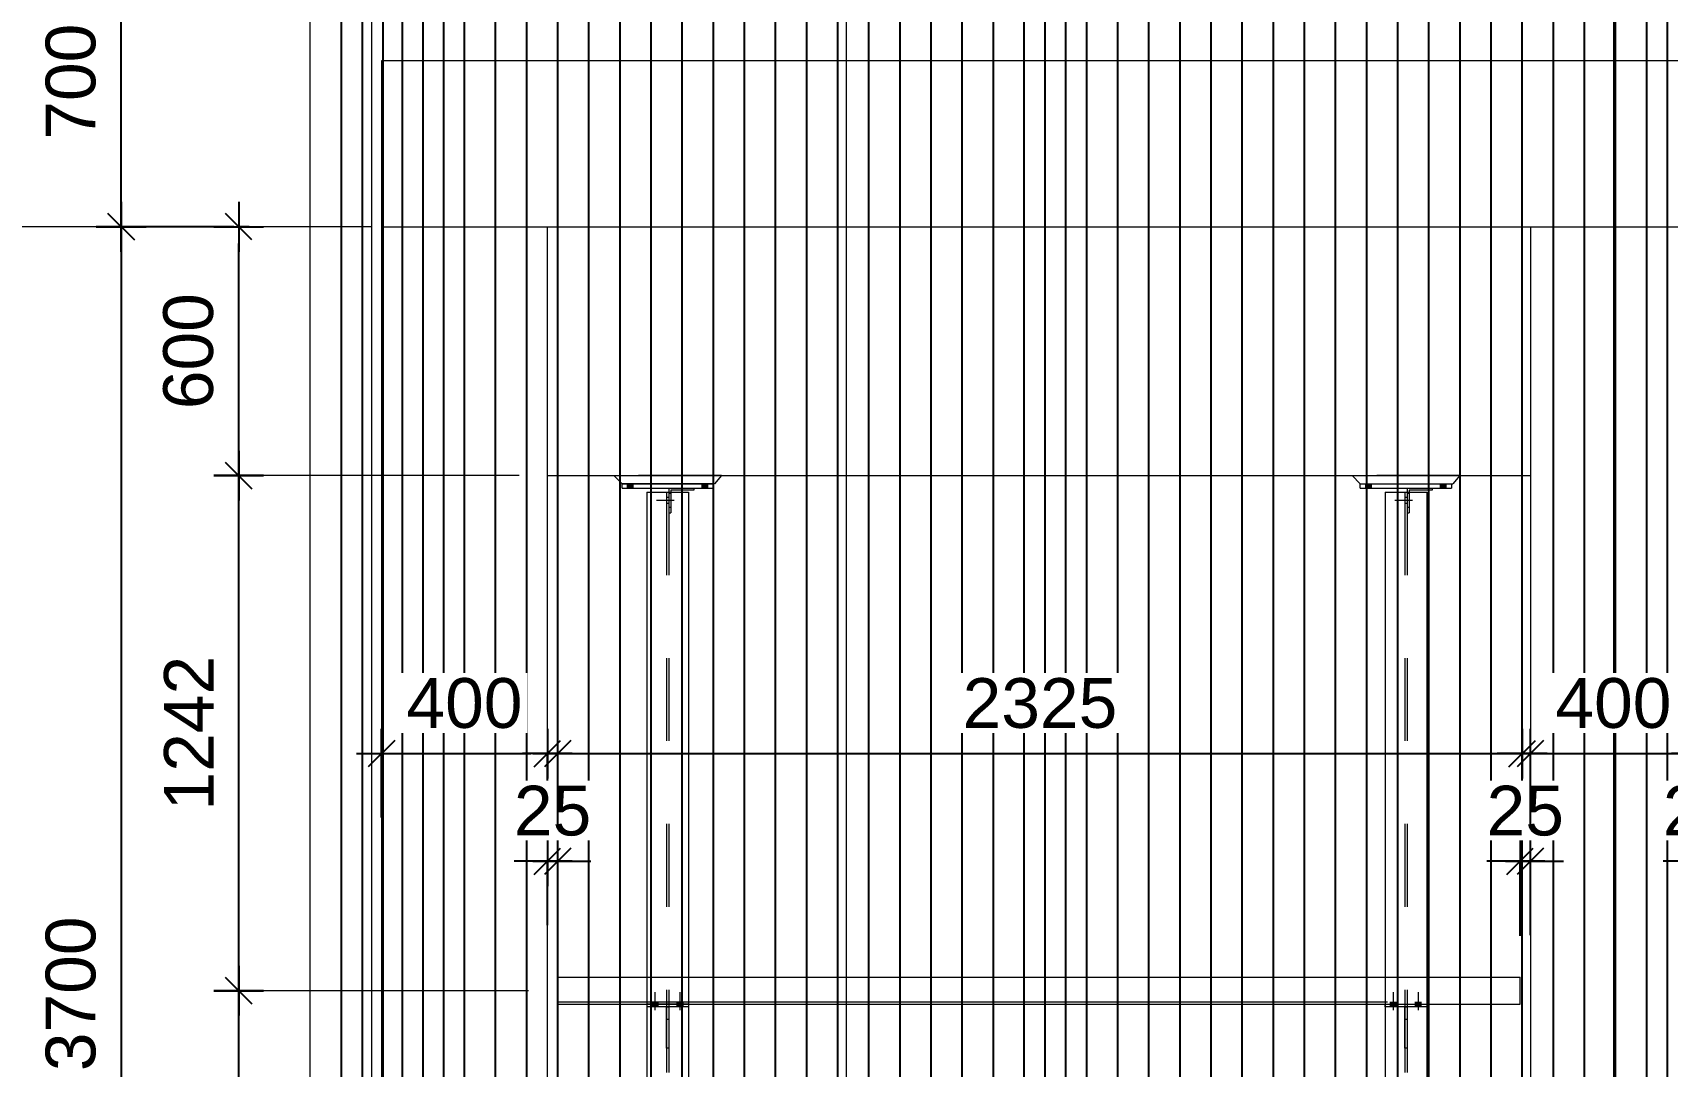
# Model space of a CAD drawing. Header units: millimetres. Extents: x 663313 to 1226001, y 1431724 to 1620898.
# Drawn here: x 663566.288 to 663570.228, y 1524742.153 to 1524744.646 of the extents above; entities that cross this region are included whole.
import ezdxf

# ---------------------------------------------------------------- set-up
doc = ezdxf.new("R2010")
doc.units = ezdxf.units.MM
for name, pattern in [('Grid Line', [22.225, 12.7, -3.175, 3.175, -3.175]), ('HIDDEN', [0.375, 0.25, -0.125]), ('XKITLINE00', [0]), ('XKITLINE02', [4, 2, -2])]:
    doc.linetypes.add(name, pattern=pattern)
doc.layers.get('Defpoints').update_dxf_attribs({"color": 140})
doc.layers.add('000 - 0_HIDE_OBJ_FRAMING_DEF_SUB', color=1, linetype='Continuous', plot=False)
doc.layers.add('000 - D I M', color=1, linetype='Continuous')
doc.layers.add('VPORT', color=250, linetype='Continuous')
for name, color, linetype, lineweight in [('A-GENM', 29, 'Continuous', 9), ('Bolt', 7, 'Continuous', 0), ('Part', 2, 'Continuous', 0), ('S-GRID', 1, 'Continuous', 9)]:
    doc.layers.add(name, color=color, linetype=linetype, lineweight=lineweight)
doc.styles.add('Arial', font='arial.ttf')
doc.dimstyles.new('Dim - 40 - End', dxfattribs={"dimscale": 0.04, "dimtxt": 3, "dimasz": 1, "dimexe": 0, "dimexo": 2.5, "dimgap": 1.5, "dimtad": 1, "dimdec": 0, "dimlfac": 1000, "dimzin": 1, "dimdsep": 46, "dimtxsty": 'Arial', "dimblk": 'END', "dimcen": 0.09, "dimclrd": 1, "dimclre": 49, "dimclrt": 3, "dimadec": 0, "dimazin": 0, "dimtfac": 1, "dimtdec": 0, "dimtix": 1, "dimtofl": 0, "dimtmove": 2, "dimatfit": 3, "dimfxl": 1, "dimtfill": 1, "dimtfillclr": 256, "dimtolj": 1, "dimtzin": 0, "dimarcsym": 0})

# ---------------------------------------------------------------- blocks, each defined once
blk = doc.blocks.new('*A2568577')
at = {"layer": 'Part', "linetype": 'XKITLINE00', "lineweight": 0}
for p, q in [((181.249535, 176.184542), (181.249535, 136.184542)), ((182.749535, 136.184542), (182.749535, 176.184542))]:
    blk.add_line(p, q, dxfattribs=at)
blk = doc.blocks.new('*A2598603')
at = {"layer": 'Bolt', "linetype": 'XKITLINE02', "lineweight": 0}
for p, q in [((207.837568, 162.484542), (207.408368, 162.484542)), ((207.708368, 162.554542), (207.648368, 162.554542)), ((207.708368, 162.414542), (207.648368, 162.414542)), ((207.758368, 162.654542), (207.708368, 162.654542)), ((207.758368, 162.314542), (207.708368, 162.314542))]:
    blk.add_line(p, q, dxfattribs=at)
blk = doc.blocks.new('*A2599604')
at = {"layer": 'Bolt'}
for points in [[(206.848, 162.885), (206.848, 162.785), (206.708, 162.785), (206.708, 162.885)], [(208.648, 162.885), (208.648, 162.785), (208.508, 162.785), (208.508, 162.885)]]:
    blk.add_hatch(color=256, dxfattribs=at).paths.add_polyline_path(points, flags=17)
at = {"layer": 'Bolt', "linetype": 'XKITLINE00', "lineweight": 0}
for p, q in [((206.708, 162.785), (206.708, 162.885)), ((206.778, 162.785), (206.778, 162.885)), ((206.848, 162.785), (206.848, 162.885)), ((208.508, 162.785), (208.508, 162.885)), ((208.578, 162.785), (208.578, 162.885)), ((208.648, 162.785), (208.648, 162.885))]:
    blk.add_line(p, q, dxfattribs=at)
blk = doc.blocks.new('*A2600605')
at = {"layer": 'Part', "linetype": 'XKITLINE00', "lineweight": 0}
for p, q in [((207.708368, 162.784542), (207.708368, 162.684542)), ((208.308368, 162.784542), (208.308368, 162.734542)), ((208.308368, 162.734542), (207.758368, 162.734542)), ((207.758368, 162.734542), (207.758368, 162.684542))]:
    blk.add_line(p, q, dxfattribs=at)
at = {"layer": 'Part', "linetype": 'XKITLINE02', "lineweight": 0}
for p, q in [((207.708368, 162.784542), (208.308368, 162.784542)), ((207.708368, 162.684542), (207.708368, 162.184542)), ((207.758368, 162.684542), (207.758368, 162.184542)), ((207.708368, 162.184542), (207.758368, 162.184542))]:
    blk.add_line(p, q, dxfattribs=at)
blk = doc.blocks.new('*A2601606')
at = {"layer": 'Part', "linetype": 'XKITLINE00', "lineweight": 0}
for p, q in [((206.378368, 163.084542), (206.578368, 162.884542)), ((206.578368, 162.884542), (208.808368, 162.884542)), ((208.978368, 163.084542), (208.808368, 162.884542))]:
    blk.add_line(p, q, dxfattribs=at)
at = {"layer": 'Part', "linetype": 'XKITLINE02', "lineweight": 0}
blk.add_line((208.978368, 163.084542), (206.378368, 163.084542), dxfattribs=at)
blk = doc.blocks.new('*A2602607')
at = {"layer": 'Part', "linetype": 'XKITLINE00', "lineweight": 0}
for p, q in [((206.578368, 162.784542), (206.578368, 162.884542)), ((206.578368, 162.884542), (208.778368, 162.884542)), ((206.578368, 162.784542), (208.778368, 162.784542)), ((208.778368, 162.884542), (208.778368, 162.784542))]:
    blk.add_line(p, q, dxfattribs=at)
blk = doc.blocks.new('*A2636631')
at = {"layer": 'Part', "linetype": 'XKITLINE00', "lineweight": 0}
for p, q in [((207.178368, 162.684542), (208.178368, 162.684542)), ((207.178368, 162.684542), (207.178368, 150.984542)), ((208.178368, 162.684542), (208.178368, 150.984542)), ((207.178368, 150.274542), (207.178368, 135.984542)), ((208.178368, 150.274542), (208.178368, 135.984542)), ((207.178368, 135.274542), (207.178368, 132.484542)), ((208.178368, 135.274542), (208.178368, 132.484542)), ((207.178368, 132.484542), (208.178368, 132.484542))]:
    blk.add_line(p, q, dxfattribs=at)
at = {"layer": 'Part', "linetype": 'XKITLINE02', "lineweight": 0}
for p, q in [((207.648368, 162.684542), (207.648368, 132.484542)), ((207.708368, 162.684542), (207.708368, 132.484542)), ((207.178368, 150.984542), (207.178368, 150.274542)), ((208.178368, 150.984542), (208.178368, 150.274542)), ((207.178368, 135.984542), (207.178368, 135.274542)), ((208.178368, 135.984542), (208.178368, 135.274542))]:
    blk.add_line(p, q, dxfattribs=at)
blk = doc.blocks.new('*A2651645')
at = {"layer": 'Bolt'}
for points in [[(207.308, 150.335), (207.308, 150.395), (207.448, 150.395), (207.448, 150.335)], [(207.308, 150.275), (207.308, 150.335), (207.448, 150.335), (207.448, 150.275)], [(207.908, 150.335), (207.908, 150.395), (208.048, 150.395), (208.048, 150.335)], [(207.908, 150.275), (207.908, 150.335), (208.048, 150.335), (208.048, 150.275)]]:
    blk.add_hatch(color=256, dxfattribs=at).paths.add_polyline_path(points, flags=17)
at = {"layer": 'Bolt', "linetype": 'XKITLINE00', "lineweight": 0}
for p, q in [((207.378, 150.195), (207.378, 150.625)), ((207.978, 150.195), (207.978, 150.625)), ((207.308, 150.335), (207.308, 150.395)), ((207.308, 150.275), (207.308, 150.335)), ((207.448, 150.335), (207.448, 150.395)), ((207.448, 150.275), (207.448, 150.335)), ((207.908, 150.335), (207.908, 150.395)), ((207.908, 150.275), (207.908, 150.335)), ((208.048, 150.335), (208.048, 150.395)), ((208.048, 150.275), (208.048, 150.335))]:
    blk.add_line(p, q, dxfattribs=at)
blk = doc.blocks.new('*A2652646')
at = {"layer": 'Part', "linetype": 'XKITLINE00', "lineweight": 0}
for p, q in [((207.648368, 150.274542), (207.708368, 150.274542)), ((207.648368, 149.274542), (207.648368, 150.274542)), ((207.708368, 150.274542), (207.708368, 149.274542)), ((207.648368, 149.974542), (207.708368, 149.974542)), ((207.708368, 149.274542), (207.648368, 149.274542))]:
    blk.add_line(p, q, dxfattribs=at)
blk = doc.blocks.new('*A2653647')
at = {"layer": 'Part', "linetype": 'XKITLINE00', "lineweight": 0}
for p, q in [((207.178368, 150.274542), (207.178368, 150.334542)), ((208.178368, 150.274542), (207.178368, 150.274542)), ((208.178368, 150.334542), (208.178368, 150.274542))]:
    blk.add_line(p, q, dxfattribs=at)
at = {"layer": 'Part', "linetype": 'XKITLINE02', "lineweight": 0}
blk.add_line((207.178368, 150.334542), (208.178368, 150.334542), dxfattribs=at)
blk = doc.blocks.new('*A2690682')
at = {"layer": 'Bolt'}
for points in [[(189.05, 162.885), (189.05, 162.785), (188.91, 162.785), (188.91, 162.885)], [(190.85, 162.885), (190.85, 162.785), (190.71, 162.785), (190.71, 162.885)]]:
    blk.add_hatch(color=256, dxfattribs=at).paths.add_polyline_path(points, flags=17)
at = {"layer": 'Bolt', "linetype": 'XKITLINE00', "lineweight": 0}
for p, q in [((188.91, 162.785), (188.91, 162.885)), ((188.98, 162.785), (188.98, 162.885)), ((189.05, 162.785), (189.05, 162.885)), ((190.71, 162.785), (190.71, 162.885)), ((190.78, 162.785), (190.78, 162.885)), ((190.85, 162.785), (190.85, 162.885))]:
    blk.add_line(p, q, dxfattribs=at)
blk = doc.blocks.new('*A2691683')
at = {"layer": 'Bolt', "linetype": 'XKITLINE02', "lineweight": 0}
for p, q in [((190.039015, 162.484542), (189.609815, 162.484542)), ((189.909815, 162.554542), (189.849815, 162.554542)), ((189.909815, 162.414542), (189.849815, 162.414542)), ((189.959815, 162.654542), (189.909815, 162.654542)), ((189.959815, 162.314542), (189.909815, 162.314542))]:
    blk.add_line(p, q, dxfattribs=at)
blk = doc.blocks.new('*A2692684')
at = {"layer": 'Part', "linetype": 'XKITLINE00', "lineweight": 0}
for p, q in [((189.909815, 162.784542), (189.909815, 162.684542)), ((190.509815, 162.784542), (190.509815, 162.734542)), ((190.509815, 162.734542), (189.959815, 162.734542)), ((189.959815, 162.734542), (189.959815, 162.684542))]:
    blk.add_line(p, q, dxfattribs=at)
at = {"layer": 'Part', "linetype": 'XKITLINE02', "lineweight": 0}
for p, q in [((189.909815, 162.784542), (190.509815, 162.784542)), ((189.909815, 162.684542), (189.909815, 162.184542)), ((189.959815, 162.684542), (189.959815, 162.184542)), ((189.909815, 162.184542), (189.959815, 162.184542))]:
    blk.add_line(p, q, dxfattribs=at)
blk = doc.blocks.new('*A2693685')
at = {"layer": 'Part', "linetype": 'XKITLINE00', "lineweight": 0}
for p, q in [((188.579815, 163.084542), (188.779815, 162.884542)), ((191.009815, 162.884542), (188.779815, 162.884542)), ((191.179815, 163.084542), (191.009815, 162.884542))]:
    blk.add_line(p, q, dxfattribs=at)
at = {"layer": 'Part', "linetype": 'XKITLINE02', "lineweight": 0}
blk.add_line((191.179815, 163.084542), (188.579815, 163.084542), dxfattribs=at)
blk = doc.blocks.new('*A2694686')
at = {"layer": 'Part', "linetype": 'XKITLINE00', "lineweight": 0}
for p, q in [((188.779815, 162.784542), (188.779815, 162.884542)), ((188.779815, 162.884542), (190.979815, 162.884542)), ((188.779815, 162.784542), (190.979815, 162.784542)), ((190.979815, 162.884542), (190.979815, 162.784542))]:
    blk.add_line(p, q, dxfattribs=at)
blk = doc.blocks.new('*A2795716')
at = {"layer": 'Part', "linetype": 'XKITLINE00', "lineweight": 0}
for p, q in [((189.379815, 162.684542), (190.379815, 162.684542)), ((189.379815, 162.684542), (189.379815, 150.984542)), ((190.379815, 162.684542), (190.379815, 150.984542)), ((189.379815, 150.274542), (189.379815, 135.984542)), ((190.379815, 150.274542), (190.379815, 135.984542)), ((189.379815, 135.274542), (189.379815, 132.484542)), ((190.379815, 135.274542), (190.379815, 132.484542)), ((189.379815, 132.484542), (190.379815, 132.484542))]:
    blk.add_line(p, q, dxfattribs=at)
at = {"layer": 'Part', "linetype": 'XKITLINE02', "lineweight": 0}
for p, q in [((189.849815, 162.684542), (189.849815, 132.484542)), ((189.909815, 162.684542), (189.909815, 132.484542)), ((189.379815, 150.984542), (189.379815, 150.274542)), ((190.379815, 150.984542), (190.379815, 150.274542)), ((189.379815, 135.984542), (189.379815, 135.274542)), ((190.379815, 135.984542), (190.379815, 135.274542))]:
    blk.add_line(p, q, dxfattribs=at)
blk = doc.blocks.new('*A2798719')
at = {"layer": 'Part', "linetype": 'XKITLINE00', "lineweight": 0}
for p, q in [((189.379815, 150.334542), (189.379815, 150.274542)), ((190.379815, 150.274542), (189.379815, 150.274542)), ((190.379815, 150.334542), (190.379815, 150.274542))]:
    blk.add_line(p, q, dxfattribs=at)
at = {"layer": 'Part', "linetype": 'XKITLINE02', "lineweight": 0}
blk.add_line((190.379815, 150.334542), (189.379815, 150.334542), dxfattribs=at)
blk = doc.blocks.new('*A2799720')
at = {"layer": 'Part', "linetype": 'XKITLINE00', "lineweight": 0}
for p, q in [((189.849815, 150.274542), (189.909815, 150.274542)), ((189.849815, 149.274542), (189.849815, 150.274542)), ((189.909815, 150.274542), (189.909815, 149.274542)), ((189.849815, 149.974542), (189.909815, 149.974542)), ((189.909815, 149.274542), (189.849815, 149.274542))]:
    blk.add_line(p, q, dxfattribs=at)
blk = doc.blocks.new('*A2800721')
at = {"layer": 'Bolt'}
for points in [[(189.51, 150.335), (189.51, 150.395), (189.65, 150.395), (189.65, 150.335)], [(189.51, 150.275), (189.51, 150.335), (189.65, 150.335), (189.65, 150.275)], [(190.11, 150.335), (190.11, 150.395), (190.25, 150.395), (190.25, 150.335)], [(190.11, 150.275), (190.11, 150.335), (190.25, 150.335), (190.25, 150.275)]]:
    blk.add_hatch(color=256, dxfattribs=at).paths.add_polyline_path(points, flags=17)
at = {"layer": 'Bolt', "linetype": 'XKITLINE00', "lineweight": 0}
for p, q in [((189.58, 150.195), (189.58, 150.625)), ((190.18, 150.195), (190.18, 150.625)), ((189.51, 150.335), (189.51, 150.395)), ((189.51, 150.275), (189.51, 150.335)), ((189.65, 150.335), (189.65, 150.395)), ((189.65, 150.275), (189.65, 150.335)), ((190.11, 150.335), (190.11, 150.395)), ((190.11, 150.275), (190.11, 150.335)), ((190.25, 150.335), (190.25, 150.395)), ((190.25, 150.275), (190.25, 150.335))]:
    blk.add_line(p, q, dxfattribs=at)
blk = doc.blocks.new('GM_Louver Grill Vertical Z1 - Z Profile-20899003-ENT 4 ELE-2 sheet')
at = {"layer": '000 - 0_HIDE_OBJ_FRAMING_DEF_SUB'}
blk.add_line((-150989.205017, 106810), (-150989.205017, 115350), dxfattribs=at)
blk = doc.blocks.new('5')
at = {"layer": '000 - 0_HIDE_OBJ_FRAMING_DEF_SUB'}
for p, q in [((1839303.9, 106810), (1839303.9, 115350)), ((1839399.6, 115350), (1839399.6, 106810)), ((1839499.6, 115350), (1839499.6, 106810)), ((1840899.6, 106810), (1840899.6, 115350)), ((1840999.6, 106810), (1840999.6, 115350)), ((1842399.6, 115350), (1842399.6, 106810))]:
    blk.add_line(p, q, dxfattribs=at)
for points in [[(1839253.9, 115350), (1839449.6, 115350), (1839449.6, 106810), (1839253.9, 106810)], [(1840949.6, 115350), (1839449.6, 115350), (1839449.6, 106810), (1840949.6, 106810)], [(1840949.6, 115350), (1842449.6, 115350), (1842449.6, 106810), (1840949.6, 106810)]]:
    blk.add_lwpolyline(points, close=True, dxfattribs=at)
at = {"layer": 'A-GENM'}
for p in [(1990343.1, 0), (1990539.3, 0), (1990614.3, 0), (1990689.3, 0), (1990764.3, 0), (1990839.3, 0), (1990914.3, 0), (1990989.3, 0), (1991064.3, 0), (1991139.3, 0), (1991214.3, 0), (1991289.3, 0), (1991364.3, 0), (1991439.3, 0), (1991514.3, 0), (1991589.3, 0), (1991664.3, 0), (1991739.3, 0), (1991814.3, 0), (1992039.3, 0), (1992114.3, 0), (1992189.3, 0), (1992264.3, 0), (1992339.3, 0), (1992414.3, 0), (1992489.3, 0), (1992564.3, 0), (1992639.3, 0), (1992714.3, 0), (1992789.3, 0), (1992864.3, 0), (1992939.3, 0), (1993014.3, 0), (1993089.3, 0), (1993164.3, 0), (1993239.3, 0), (1993314.3, 0)]:
    blk.add_blockref('GM_Louver Grill Vertical Z1 - Z Profile-20899003-ENT 4 ELE-2 sheet', p, dxfattribs=at)
blk = doc.blocks.new('END')
at = {"color": 1}
for p, q in [((0, 1.5), (0, -1.5)), ((1.5, 0), (-1.5, 0))]:
    blk.add_line(p, q, dxfattribs=at)
at = {"color": 3}
blk.add_line((-0.795, -0.795), (0.795, 0.795), dxfattribs=at)
blk = doc.blocks.new('*D4213')
at = {"layer": '000 - D I M', "color": 49, "lineweight": -2, "transparency": 16777216}
for p, q in [((663566.7884, 1524742.3356), (663566.7844, 1524742.3356)), ((663566.7884, 1524740.8356), (663566.7844, 1524740.8356))]:
    blk.add_line(p, q, dxfattribs=at)
at = {"layer": '000 - D I M', "color": 1, "lineweight": -2, "transparency": 16777216}
blk.add_line((663566.7844, 1524740.8756), (663566.7844, 1524742.2956), dxfattribs=at)
at = {"layer": 'Defpoints', "color": 0, "transparency": 16777216}
for p in [(663566.7844, 1524742.3356), (663566.8884, 1524742.3356), (663566.8884, 1524740.8356)]:
    blk.add_point(p, dxfattribs=at)
at = {"layer": '000 - D I M', "color": 1, "lineweight": -2, "transparency": 16777216, "xscale": 0.04, "yscale": 0.04, "zscale": 0.04}
for p, rotation in [((663566.7844, 1524742.3356), 90), ((663566.7844, 1524740.8356), 270)]:
    blk.add_blockref('END', p, dxfattribs=dict(at, rotation=rotation))
at = {"layer": '000 - D I M', "color": 3, "transparency": 16777216, "insert": (663566.6631, 1524741.5856), "char_height": 0.12, "attachment_point": 5, "rotation": 90, "style": 'Arial', "bg_fill": 3, "box_fill_scale": 1.1, "bg_fill_color": 256, "bg_fill_true_color": 13158600, "bg_fill_transparency": 0}
blk.add_mtext('\\A1;1500', dxfattribs=at)
blk = doc.blocks.new('*D4214')
at = {"layer": '000 - D I M', "color": 49, "lineweight": -2, "transparency": 16777216}
for p, q in [((663566.8174, 1524743.5781), (663566.7844, 1524743.5781)), ((663566.8174, 1524742.3356), (663566.7844, 1524742.3356))]:
    blk.add_line(p, q, dxfattribs=at)
at = {"layer": '000 - D I M', "color": 1, "lineweight": -2, "transparency": 16777216}
blk.add_line((663566.7844, 1524742.3756), (663566.7844, 1524743.5381), dxfattribs=at)
at = {"layer": 'Defpoints', "color": 0, "transparency": 16777216}
for p in [(663566.7844, 1524743.5781), (663566.9174, 1524743.5781), (663566.9174, 1524742.3356)]:
    blk.add_point(p, dxfattribs=at)
at = {"layer": '000 - D I M', "color": 1, "lineweight": -2, "transparency": 16777216, "xscale": 0.04, "yscale": 0.04, "zscale": 0.04}
for p, rotation in [((663566.7844, 1524743.5781), 90), ((663566.7844, 1524742.3356), 270)]:
    blk.add_blockref('END', p, dxfattribs=dict(at, rotation=rotation))
at = {"layer": '000 - D I M', "color": 3, "transparency": 16777216, "insert": (663566.6642, 1524742.9568), "char_height": 0.12, "attachment_point": 5, "rotation": 90, "style": 'Arial', "bg_fill": 3, "box_fill_scale": 1.1, "bg_fill_color": 256, "bg_fill_true_color": 13158600, "bg_fill_transparency": 0}
blk.add_mtext('\\A1;1242', dxfattribs=at)
blk = doc.blocks.new('*D4215')
at = {"layer": '000 - D I M', "color": 49, "lineweight": -2, "transparency": 16777216}
for p, q in [((663566.8096, 1524744.1781), (663566.7844, 1524744.1781)), ((663566.8096, 1524743.5781), (663566.7844, 1524743.5781))]:
    blk.add_line(p, q, dxfattribs=at)
at = {"layer": '000 - D I M', "color": 1, "lineweight": -2, "transparency": 16777216}
blk.add_line((663566.7844, 1524743.6181), (663566.7844, 1524744.1381), dxfattribs=at)
at = {"layer": 'Defpoints', "color": 0, "transparency": 16777216}
for p in [(663566.7844, 1524744.1781), (663566.9096, 1524744.1781), (663566.9096, 1524743.5781)]:
    blk.add_point(p, dxfattribs=at)
at = {"layer": '000 - D I M', "color": 1, "lineweight": -2, "transparency": 16777216, "xscale": 0.04, "yscale": 0.04, "zscale": 0.04}
for p, rotation in [((663566.7844, 1524744.1781), 90), ((663566.7844, 1524743.5781), 270)]:
    blk.add_blockref('END', p, dxfattribs=dict(at, rotation=rotation))
at = {"layer": '000 - D I M', "color": 3, "transparency": 16777216, "insert": (663566.6631, 1524743.8781), "char_height": 0.12, "attachment_point": 5, "rotation": 90, "style": 'Arial', "bg_fill": 3, "box_fill_scale": 1.1, "bg_fill_color": 256, "bg_fill_true_color": 13158600, "bg_fill_transparency": 0}
blk.add_mtext('\\A1;600', dxfattribs=at)
blk = doc.blocks.new('*D4216')
at = {"layer": '000 - D I M', "color": 49, "lineweight": -2, "transparency": 16777216}
for p, q in [((663566.6372, 1524744.8781), (663566.5009, 1524744.8781)), ((663566.7345, 1524744.1781), (663566.5009, 1524744.1781))]:
    blk.add_line(p, q, dxfattribs=at)
at = {"layer": '000 - D I M', "color": 1, "lineweight": -2, "transparency": 16777216}
blk.add_line((663566.5009, 1524744.2181), (663566.5009, 1524744.8381), dxfattribs=at)
at = {"layer": 'Defpoints', "color": 0, "transparency": 16777216}
for p in [(663566.5009, 1524744.8781), (663566.7372, 1524744.8781), (663566.8345, 1524744.1781)]:
    blk.add_point(p, dxfattribs=at)
at = {"layer": '000 - D I M', "color": 1, "lineweight": -2, "transparency": 16777216, "xscale": 0.04, "yscale": 0.04, "zscale": 0.04}
for p, rotation in [((663566.5009, 1524744.8781), 90), ((663566.5009, 1524744.1781), 270)]:
    blk.add_blockref('END', p, dxfattribs=dict(at, rotation=rotation))
at = {"layer": '000 - D I M', "color": 3, "transparency": 16777216, "insert": (663566.3796, 1524744.5281), "char_height": 0.12, "attachment_point": 5, "rotation": 90, "style": 'Arial', "bg_fill": 3, "box_fill_scale": 1.1, "bg_fill_color": 256, "bg_fill_true_color": 13158600, "bg_fill_transparency": 0}
blk.add_mtext('\\A1;700', dxfattribs=at)
blk = doc.blocks.new('*D4217')
at = {"layer": '000 - D I M', "color": 49, "lineweight": -2, "transparency": 16777216}
for p, q in [((663566.7726, 1524744.1781), (663566.5009, 1524744.1781)), ((663566.7726, 1524740.4781), (663566.5009, 1524740.4781))]:
    blk.add_line(p, q, dxfattribs=at)
at = {"layer": '000 - D I M', "color": 1, "lineweight": -2, "transparency": 16777216}
blk.add_line((663566.5009, 1524744.1381), (663566.5009, 1524740.5181), dxfattribs=at)
at = {"layer": 'Defpoints', "color": 0, "transparency": 16777216}
for p in [(663566.8726, 1524744.1781), (663566.5009, 1524740.4781), (663566.8726, 1524740.4781)]:
    blk.add_point(p, dxfattribs=at)
at = {"layer": '000 - D I M', "color": 1, "lineweight": -2, "transparency": 16777216, "xscale": 0.04, "yscale": 0.04, "zscale": 0.04}
for p, rotation in [((663566.5009, 1524744.1781), 90), ((663566.5009, 1524740.4781), 270)]:
    blk.add_blockref('END', p, dxfattribs=dict(at, rotation=rotation))
at = {"layer": '000 - D I M', "color": 3, "transparency": 16777216, "insert": (663566.3796, 1524742.3281), "char_height": 0.12, "attachment_point": 5, "rotation": 90, "style": 'Arial', "bg_fill": 3, "box_fill_scale": 1.1, "bg_fill_color": 256, "bg_fill_true_color": 13158600, "bg_fill_transparency": 0}
blk.add_mtext('\\A1;3700', dxfattribs=at)
blk = doc.blocks.new('*D4226')
at = {"layer": '000 - D I M', "color": 49, "lineweight": -2, "transparency": 16777216}
for p, q in [((663567.1285, 1524742.753), (663567.1285, 1524742.9074)), ((663567.5285, 1524742.753), (663567.5285, 1524742.9074))]:
    blk.add_line(p, q, dxfattribs=at)
at = {"layer": '000 - D I M', "color": 1, "lineweight": -2, "transparency": 16777216}
blk.add_line((663567.1685, 1524742.9074), (663567.4885, 1524742.9074), dxfattribs=at)
at = {"layer": 'Defpoints', "color": 0, "transparency": 16777216}
for p in [(663567.5285, 1524742.9074), (663567.1285, 1524742.653), (663567.5285, 1524742.653)]:
    blk.add_point(p, dxfattribs=at)
at = {"layer": '000 - D I M', "color": 1, "lineweight": -2, "transparency": 16777216, "xscale": 0.04, "yscale": 0.04, "zscale": 0.04, "rotation": 180}
blk.add_blockref('END', (663567.1285, 1524742.9074), dxfattribs=at)
at = {"layer": '000 - D I M', "color": 1, "lineweight": -2, "transparency": 16777216, "xscale": 0.04, "yscale": 0.04, "zscale": 0.04}
blk.add_blockref('END', (663567.5285, 1524742.9074), dxfattribs=at)
at = {"layer": '000 - D I M', "color": 3, "transparency": 16777216, "insert": (663567.3285, 1524743.0287), "char_height": 0.12, "attachment_point": 5, "style": 'Arial', "bg_fill": 3, "box_fill_scale": 1.1, "bg_fill_color": 256, "bg_fill_true_color": 13158600, "bg_fill_transparency": 0}
blk.add_mtext('\\A1;400', dxfattribs=at)
blk = doc.blocks.new('*D4444')
at = {"layer": '000 - D I M', "color": 1, "lineweight": -2, "transparency": 16777216}
for p, q in [((663567.4885, 1524742.648), (663567.4485, 1524742.648)), ((663567.5935, 1524742.648), (663567.6335, 1524742.648))]:
    blk.add_line(p, q, dxfattribs=at)
at = {"layer": '000 - D I M', "color": 49, "lineweight": -2, "transparency": 16777216}
for p, q in [((663567.5285, 1524742.4936), (663567.5285, 1524742.648)), ((663567.5535, 1524742.4681), (663567.5535, 1524742.648))]:
    blk.add_line(p, q, dxfattribs=at)
at = {"layer": 'Defpoints', "color": 0, "transparency": 16777216}
for p in [(663567.5535, 1524742.648), (663567.5285, 1524742.3936), (663567.5535, 1524742.3681)]:
    blk.add_point(p, dxfattribs=at)
at = {"layer": '000 - D I M', "color": 1, "lineweight": -2, "transparency": 16777216, "xscale": 0.04, "yscale": 0.04, "zscale": 0.04}
blk.add_blockref('END', (663567.5285, 1524742.648), dxfattribs=at)
at = {"layer": '000 - D I M', "color": 1, "lineweight": -2, "transparency": 16777216, "xscale": 0.04, "yscale": 0.04, "zscale": 0.04, "rotation": 180}
blk.add_blockref('END', (663567.5535, 1524742.648), dxfattribs=at)
at = {"layer": '000 - D I M', "color": 3, "transparency": 16777216, "insert": (663567.541, 1524742.7692), "char_height": 0.12, "attachment_point": 5, "style": 'Arial', "bg_fill": 3, "box_fill_scale": 1.1, "bg_fill_color": 256, "bg_fill_true_color": 13158600, "bg_fill_transparency": 0}
blk.add_mtext('\\A1;25', dxfattribs=at)
blk = doc.blocks.new('*D4227')
at = {"layer": '000 - D I M', "color": 49, "lineweight": -2, "transparency": 16777216}
for p, q in [((663567.5535, 1524742.7275), (663567.5535, 1524742.9074)), ((663569.8785, 1524742.7275), (663569.8785, 1524742.9074))]:
    blk.add_line(p, q, dxfattribs=at)
at = {"layer": '000 - D I M', "color": 1, "lineweight": -2, "transparency": 16777216}
blk.add_line((663567.5935, 1524742.9074), (663569.8385, 1524742.9074), dxfattribs=at)
at = {"layer": 'Defpoints', "color": 0, "transparency": 16777216}
for p in [(663569.8785, 1524742.9074), (663567.5535, 1524742.6275), (663569.8785, 1524742.6275)]:
    blk.add_point(p, dxfattribs=at)
at = {"layer": '000 - D I M', "color": 1, "lineweight": -2, "transparency": 16777216, "xscale": 0.04, "yscale": 0.04, "zscale": 0.04, "rotation": 180}
blk.add_blockref('END', (663567.5535, 1524742.9074), dxfattribs=at)
at = {"layer": '000 - D I M', "color": 1, "lineweight": -2, "transparency": 16777216, "xscale": 0.04, "yscale": 0.04, "zscale": 0.04}
blk.add_blockref('END', (663569.8785, 1524742.9074), dxfattribs=at)
at = {"layer": '000 - D I M', "color": 3, "transparency": 16777216, "insert": (663568.716, 1524743.0287), "char_height": 0.12, "attachment_point": 5, "style": 'Arial', "bg_fill": 3, "box_fill_scale": 1.1, "bg_fill_color": 256, "bg_fill_true_color": 13158600, "bg_fill_transparency": 0}
blk.add_mtext('\\A1;2325', dxfattribs=at)
blk = doc.blocks.new('*D4445')
at = {"layer": '000 - D I M', "color": 1, "lineweight": -2, "transparency": 16777216}
for p, q in [((663569.8335, 1524742.648), (663569.7935, 1524742.648)), ((663569.9385, 1524742.648), (663569.9785, 1524742.648))]:
    blk.add_line(p, q, dxfattribs=at)
at = {"layer": '000 - D I M', "color": 49, "lineweight": -2, "transparency": 16777216}
for p, q in [((663569.8735, 1524742.4681), (663569.8735, 1524742.648)), ((663569.8985, 1524742.4696), (663569.8985, 1524742.648))]:
    blk.add_line(p, q, dxfattribs=at)
at = {"layer": 'Defpoints', "color": 0, "transparency": 16777216}
for p in [(663569.8985, 1524742.648), (663569.8735, 1524742.3681), (663569.8985, 1524742.3696)]:
    blk.add_point(p, dxfattribs=at)
at = {"layer": '000 - D I M', "color": 1, "lineweight": -2, "transparency": 16777216, "xscale": 0.04, "yscale": 0.04, "zscale": 0.04}
blk.add_blockref('END', (663569.8735, 1524742.648), dxfattribs=at)
at = {"layer": '000 - D I M', "color": 1, "lineweight": -2, "transparency": 16777216, "xscale": 0.04, "yscale": 0.04, "zscale": 0.04, "rotation": 180}
blk.add_blockref('END', (663569.8985, 1524742.648), dxfattribs=at)
at = {"layer": '000 - D I M', "color": 3, "transparency": 16777216, "insert": (663569.886, 1524742.7692), "char_height": 0.12, "attachment_point": 5, "style": 'Arial', "bg_fill": 3, "box_fill_scale": 1.1, "bg_fill_color": 256, "bg_fill_true_color": 13158600, "bg_fill_transparency": 0}
blk.add_mtext('\\A1;25', dxfattribs=at)
blk = doc.blocks.new('*D4228')
at = {"layer": '000 - D I M', "color": 49, "lineweight": -2, "transparency": 16777216}
for p, q in [((663569.8985, 1524742.729), (663569.8985, 1524742.9074)), ((663570.2985, 1524742.7226), (663570.2985, 1524742.9074))]:
    blk.add_line(p, q, dxfattribs=at)
at = {"layer": '000 - D I M', "color": 1, "lineweight": -2, "transparency": 16777216}
blk.add_line((663569.9385, 1524742.9074), (663570.2585, 1524742.9074), dxfattribs=at)
at = {"layer": 'Defpoints', "color": 0, "transparency": 16777216}
for p in [(663570.2985, 1524742.9074), (663569.8985, 1524742.629), (663570.2985, 1524742.6226)]:
    blk.add_point(p, dxfattribs=at)
at = {"layer": '000 - D I M', "color": 1, "lineweight": -2, "transparency": 16777216, "xscale": 0.04, "yscale": 0.04, "zscale": 0.04, "rotation": 180}
blk.add_blockref('END', (663569.8985, 1524742.9074), dxfattribs=at)
at = {"layer": '000 - D I M', "color": 1, "lineweight": -2, "transparency": 16777216, "xscale": 0.04, "yscale": 0.04, "zscale": 0.04}
blk.add_blockref('END', (663570.2985, 1524742.9074), dxfattribs=at)
at = {"layer": '000 - D I M', "color": 3, "transparency": 16777216, "insert": (663570.0985, 1524743.0287), "char_height": 0.12, "attachment_point": 5, "style": 'Arial', "bg_fill": 3, "box_fill_scale": 1.1, "bg_fill_color": 256, "bg_fill_true_color": 13158600, "bg_fill_transparency": 0}
blk.add_mtext('\\A1;400', dxfattribs=at)
blk = doc.blocks.new('*D4446')
at = {"layer": '000 - D I M', "color": 1, "lineweight": -2, "transparency": 16777216}
for p, q in [((663570.2585, 1524742.648), (663570.2185, 1524742.648)), ((663570.3635, 1524742.648), (663570.4035, 1524742.648))]:
    blk.add_line(p, q, dxfattribs=at)
at = {"layer": '000 - D I M', "color": 49, "lineweight": -2, "transparency": 16777216}
for p, q in [((663570.2985, 1524742.4632), (663570.2985, 1524742.648)), ((663570.3235, 1524742.4681), (663570.3235, 1524742.648))]:
    blk.add_line(p, q, dxfattribs=at)
at = {"layer": 'Defpoints', "color": 0, "transparency": 16777216}
for p in [(663570.3235, 1524742.648), (663570.2985, 1524742.3632), (663570.3235, 1524742.3681)]:
    blk.add_point(p, dxfattribs=at)
at = {"layer": '000 - D I M', "color": 1, "lineweight": -2, "transparency": 16777216, "xscale": 0.04, "yscale": 0.04, "zscale": 0.04}
blk.add_blockref('END', (663570.2985, 1524742.648), dxfattribs=at)
at = {"layer": '000 - D I M', "color": 1, "lineweight": -2, "transparency": 16777216, "xscale": 0.04, "yscale": 0.04, "zscale": 0.04, "rotation": 180}
blk.add_blockref('END', (663570.3235, 1524742.648), dxfattribs=at)
at = {"layer": '000 - D I M', "color": 3, "transparency": 16777216, "insert": (663570.311, 1524742.7692), "char_height": 0.12, "attachment_point": 5, "style": 'Arial', "bg_fill": 3, "box_fill_scale": 1.1, "bg_fill_color": 256, "bg_fill_true_color": 13158600, "bg_fill_transparency": 0}
blk.add_mtext('\\A1;25', dxfattribs=at)

msp = doc.modelspace()

# ---------------------------------------------------------------- hatches: boundary and pattern name
at = {"layer": 'VPORT'}
h = msp.add_hatch(dxfattribs=at)
h.set_pattern_fill('ANGLE', color=6)
h.set_pattern_definition([(235.288, (663627.358, 1524790.5456), (5.74185, -3.9776), [5.08, -1.905]), (325.288, (663627.358, 1524790.5456), (3.9776, 5.74185), [5.08, -1.905])])
h.paths.add_polyline_path([(663617.8537, 1524792.0691), (663619.0867, 1524791.215), (663617.3783, 1524788.7489), (663616.1453, 1524789.603)])
edge = h.paths.add_edge_path(flags=16)
edge.add_line((663617.5126, 1524790.4806), (663617.7194, 1524790.3374))
edge = h.paths.add_edge_path(flags=16)
edge.add_line((663617.5444, 1524790.3056), (663617.6876, 1524790.5124))
h.paths.add_polyline_path([(663612.4437, 1524784.2591), (663613.6767, 1524783.405), (663611.9683, 1524780.9389), (663610.7353, 1524781.793)])
edge = h.paths.add_edge_path(flags=16)
edge.add_line((663612.1026, 1524782.6706), (663612.3094, 1524782.5274))
edge = h.paths.add_edge_path(flags=16)
edge.add_line((663612.1344, 1524782.4956), (663612.2776, 1524782.7024))
h.paths.add_polyline_path([(663604.7567, 1524773.1621), (663605.9897, 1524772.308), (663604.2813, 1524769.8419), (663603.0483, 1524770.696)])
edge = h.paths.add_edge_path(flags=16)
edge.add_line((663604.4156, 1524771.5736), (663604.6224, 1524771.4304))
edge = h.paths.add_edge_path(flags=16)
edge.add_line((663604.4474, 1524771.3986), (663604.5906, 1524771.6054))
h.paths.add_polyline_path([(663599.8027, 1524766.0101), (663601.0357, 1524765.156), (663599.3273, 1524762.6899), (663598.0943, 1524763.544)])
edge = h.paths.add_edge_path(flags=16)
edge.add_line((663599.4616, 1524764.4216), (663599.6684, 1524764.2784))
edge = h.paths.add_edge_path(flags=16)
edge.add_line((663599.4934, 1524764.2466), (663599.6366, 1524764.4534))
h.paths.add_polyline_path([(663592.6837, 1524755.7351), (663593.9167, 1524754.881), (663592.2083, 1524752.4149), (663590.9753, 1524753.269)])
edge = h.paths.add_edge_path(flags=16)
edge.add_line((663592.3426, 1524754.1466), (663592.5494, 1524754.0034))
edge = h.paths.add_edge_path(flags=16)
edge.add_line((663592.3744, 1524753.9716), (663592.5176, 1524754.1784))
h.paths.add_polyline_path([(663585.2817, 1524745.0491), (663586.5147, 1524744.195), (663584.8063, 1524741.7289), (663583.5733, 1524742.583)])
edge = h.paths.add_edge_path(flags=16)
edge.add_line((663584.9406, 1524743.4606), (663585.1474, 1524743.3174))
edge = h.paths.add_edge_path(flags=16)
edge.add_line((663584.9724, 1524743.2856), (663585.1156, 1524743.4924))
h.paths.add_polyline_path([(663578.7897, 1524735.6781), (663580.0227, 1524734.824), (663578.3143, 1524732.3579), (663577.0813, 1524733.212)])
edge = h.paths.add_edge_path(flags=16)
edge.add_line((663578.4486, 1524734.0896), (663578.6554, 1524733.9464))
edge = h.paths.add_edge_path(flags=16)
edge.add_line((663578.4804, 1524733.9146), (663578.6236, 1524734.1214))
h.paths.add_polyline_path([(663572.2977, 1524726.3071), (663573.5307, 1524725.453), (663571.8223, 1524722.9869), (663570.5893, 1524723.841)])
edge = h.paths.add_edge_path(flags=16)
edge.add_line((663571.9566, 1524724.7186), (663572.1634, 1524724.5754))
edge = h.paths.add_edge_path(flags=16)
edge.add_line((663571.9884, 1524724.5436), (663572.1316, 1524724.7504))
h.paths.add_polyline_path([(663565.8057, 1524716.9351), (663567.0387, 1524716.081), (663565.3303, 1524713.6149), (663564.0973, 1524714.469)])
edge = h.paths.add_edge_path(flags=16)
edge.add_line((663565.4646, 1524715.3466), (663565.6714, 1524715.2034))
edge = h.paths.add_edge_path(flags=16)
edge.add_line((663565.4964, 1524715.1716), (663565.6396, 1524715.3784))
h.paths.add_polyline_path([(663559.3147, 1524707.5641), (663560.5477, 1524706.71), (663558.8393, 1524704.2439), (663557.6063, 1524705.098)])
edge = h.paths.add_edge_path(flags=16)
edge.add_line((663558.9736, 1524705.9756), (663559.1804, 1524705.8324))
edge = h.paths.add_edge_path(flags=16)
edge.add_line((663559.0054, 1524705.8006), (663559.1486, 1524706.0074))
h.paths.add_polyline_path([(663552.8227, 1524698.1931), (663554.0557, 1524697.339), (663552.3473, 1524694.8729), (663551.1143, 1524695.727)])
edge = h.paths.add_edge_path(flags=16)
edge.add_line((663552.4816, 1524696.6046), (663552.6884, 1524696.4614))
edge = h.paths.add_edge_path(flags=16)
edge.add_line((663552.5134, 1524696.4296), (663552.6566, 1524696.6364))
h.paths.add_polyline_path([(663546.3307, 1524688.8221), (663547.5637, 1524687.968), (663545.8553, 1524685.5019), (663544.6223, 1524686.356)])
edge = h.paths.add_edge_path(flags=16)
edge.add_line((663545.9896, 1524687.2336), (663546.1964, 1524687.0904))
edge = h.paths.add_edge_path(flags=16)
edge.add_line((663546.0214, 1524687.0586), (663546.1646, 1524687.2654))
h.paths.add_polyline_path([(663539.8387, 1524679.4511), (663541.0717, 1524678.597), (663539.3633, 1524676.1309), (663538.1303, 1524676.985)])
edge = h.paths.add_edge_path(flags=16)
edge.add_line((663539.4976, 1524677.8626), (663539.7044, 1524677.7194))
edge = h.paths.add_edge_path(flags=16)
edge.add_line((663539.5294, 1524677.6876), (663539.6726, 1524677.8944))
h.paths.add_polyline_path([(663533.3477, 1524670.0801), (663534.5807, 1524669.226), (663532.8723, 1524666.7599), (663531.6393, 1524667.614)])
edge = h.paths.add_edge_path(flags=16)
edge.add_line((663533.0066, 1524668.4916), (663533.2134, 1524668.3484))
edge = h.paths.add_edge_path(flags=16)
edge.add_line((663533.0384, 1524668.3166), (663533.1816, 1524668.5234))
h.paths.add_polyline_path([(663526.8557, 1524660.7091), (663528.0887, 1524659.855), (663526.3803, 1524657.3889), (663525.1473, 1524658.243)])
edge = h.paths.add_edge_path(flags=16)
edge.add_line((663526.5146, 1524659.1206), (663526.7214, 1524658.9774))
edge = h.paths.add_edge_path(flags=16)
edge.add_line((663526.5464, 1524658.9456), (663526.6896, 1524659.1524))
h.paths.add_polyline_path([(663520.3637, 1524651.3381), (663521.5967, 1524650.484), (663519.8883, 1524648.0179), (663518.6553, 1524648.872)])
edge = h.paths.add_edge_path(flags=16)
edge.add_line((663520.0226, 1524649.7496), (663520.2294, 1524649.6064))
edge = h.paths.add_edge_path(flags=16)
edge.add_line((663520.0544, 1524649.5746), (663520.1976, 1524649.7814))
h.paths.add_polyline_path([(663513.8717, 1524641.9671), (663515.1047, 1524641.113), (663513.3963, 1524638.6469), (663512.1633, 1524639.501)])
edge = h.paths.add_edge_path(flags=16)
edge.add_line((663513.5306, 1524640.3786), (663513.7374, 1524640.2354))
edge = h.paths.add_edge_path(flags=16)
edge.add_line((663513.5624, 1524640.2036), (663513.7056, 1524640.4104))
h.paths.add_polyline_path([(663507.3807, 1524632.5961), (663508.6137, 1524631.742), (663506.9053, 1524629.2759), (663505.6723, 1524630.13)])
edge = h.paths.add_edge_path(flags=16)
edge.add_line((663507.0396, 1524631.0076), (663507.2464, 1524630.8644))
edge = h.paths.add_edge_path(flags=16)
edge.add_line((663507.0714, 1524630.8326), (663507.2146, 1524631.0394))
h.paths.add_polyline_path([(663500.8887, 1524623.2251), (663502.1217, 1524622.371), (663500.4133, 1524619.9049), (663499.1803, 1524620.759)])
edge = h.paths.add_edge_path(flags=16)
edge.add_line((663500.5476, 1524621.6366), (663500.7544, 1524621.4934))
edge = h.paths.add_edge_path(flags=16)
edge.add_line((663500.5794, 1524621.4616), (663500.7226, 1524621.6684))
h.paths.add_polyline_path([(663494.3967, 1524613.8531), (663495.6297, 1524612.999), (663493.9213, 1524610.5329), (663492.6883, 1524611.387)])
edge = h.paths.add_edge_path(flags=16)
edge.add_line((663494.0556, 1524612.2646), (663494.2624, 1524612.1214))
edge = h.paths.add_edge_path(flags=16)
edge.add_line((663494.0874, 1524612.0896), (663494.2306, 1524612.2964))
h.paths.add_polyline_path([(663487.2787, 1524603.5781), (663488.5117, 1524602.724), (663486.8033, 1524600.2579), (663485.5703, 1524601.112)])
edge = h.paths.add_edge_path(flags=16)
edge.add_line((663486.9376, 1524601.9896), (663487.1444, 1524601.8464))
edge = h.paths.add_edge_path(flags=16)
edge.add_line((663486.9694, 1524601.8146), (663487.1126, 1524602.0214))
h.paths.add_polyline_path([(663481.4137, 1524595.1111), (663482.6467, 1524594.257), (663480.9383, 1524591.7909), (663479.7053, 1524592.645)])
edge = h.paths.add_edge_path(flags=16)
edge.add_line((663481.0726, 1524593.5226), (663481.2794, 1524593.3794))
edge = h.paths.add_edge_path(flags=16)
edge.add_line((663481.1044, 1524593.3476), (663481.2476, 1524593.5544))

# ---------------------------------------------------------------- linework, layer by layer
at = {"layer": 'Part', "linetype": 'XKITLINE00', "lineweight": 0}
for p, q in [((663567.5535, 1524742.3681), (663567.5535, 1524742.3031)), ((663567.5535, 1524742.3681), (663569.8735, 1524742.3681)), ((663569.8735, 1524742.3031), (663569.8735, 1524742.3681)), ((663567.5535, 1524742.3031), (663569.8735, 1524742.3031))]:
    msp.add_line(p, q, dxfattribs=at)
at = {"layer": 'Part', "linetype": 'XKITLINE02', "lineweight": 0}
msp.add_line((663567.5535, 1524742.3091), (663569.8735, 1524742.3091), dxfattribs=at)
at = {"layer": 'S-GRID', "linetype": 'Grid Line'}
msp.add_line((663568.2485, 1524746.4589), (663568.2485, 1524733.7266), dxfattribs=at)
at = {"layer": 'S-GRID', "color": 251, "linetype": 'Grid Line'}
for p, q in [((663567.3285, 1524745.5142), (663567.3285, 1524734.0087)), ((663570.0985, 1524745.5142), (663570.0985, 1524734.0087))]:
    msp.add_line(p, q, dxfattribs=at)
at = {"layer": 'S-GRID', "linetype": 'Grid Line', "ltscale": 0.6}
msp.add_line((663567.1055, 1524744.1781), (663564.2942, 1524744.1781), dxfattribs=at)
at = {"layer": 'S-GRID', "color": 251, "linetype": 'HIDDEN', "ltscale": 10}
for p, q in [((663567.4607, 1524743.5781), (663566.8144, 1524743.5781)), ((663567.4827, 1524742.3356), (663566.8364, 1524742.3356))]:
    msp.add_line(p, q, dxfattribs=at)
at = {"layer": 'S-GRID', "color": 2}
msp.add_line((663567.5305, 1524743.5781), (663569.8985, 1524743.5781), dxfattribs=at)
msp.add_lwpolyline([(663567.1285, 1524744.1781), (663574.9985, 1524744.1781), (663574.9985, 1524744.5781), (663567.1285, 1524744.5781)], close=True, dxfattribs=at)
at = {"layer": 'S-GRID', "color": 4}
for points in [[(663567.1285, 1524744.1781), (663567.1285, 1524736.3381)], [(663567.5285, 1524736.3381), (663567.5285, 1524744.1781)], [(663569.8985, 1524744.1781), (663569.8985, 1524736.3381)]]:
    msp.add_lwpolyline(points, dxfattribs=at)

# ---------------------------------------------------------------- block references
at = {"lineweight": 0, "xscale": 0.1, "yscale": 0.1, "zscale": 0.1}
for name, p in [('*A2568577', (663548.8305, 1524727.2596)), ('*A2693685', (663548.8305, 1524727.2696)), ('*A2601606', (663548.8305, 1524727.2696)), ('*A2694686', (663548.8305, 1524727.2696)), ('*A2690682', (663548.8305, 1524727.2696)), ('*A2795716', (663548.8305, 1524727.2696)), ('*A2691683', (663548.8305, 1524727.2696)), ('*A2692684', (663548.8305, 1524727.2696)), ('*A2602607', (663548.8305, 1524727.2696)), ('*A2599604', (663548.8305, 1524727.2696)), ('*A2636631', (663548.8305, 1524727.2696)), ('*A2598603', (663548.8305, 1524727.2696)), ('*A2600605', (663548.8305, 1524727.2696)), ('*A2798719', (663548.8305, 1524727.2696)), ('*A2800721', (663548.8305, 1524727.2696)), ('*A2653647', (663548.8305, 1524727.2696)), ('*A2651645', (663548.8305, 1524727.2696)), ('*A2799720', (663548.8305, 1524727.2696)), ('*A2652646', (663548.8305, 1524727.2696))]:
    msp.add_blockref(name, p, dxfattribs=at)
at = {"xscale": 0.001, "yscale": 0.001, "zscale": 0.001}
msp.add_blockref('5', (661727.7786, 1524629.5281), dxfattribs=at)

# ---------------------------------------------------------------- next in the draw order: dimensions: what is measured, and where the dimension line sits
at = {"layer": '000 - D I M'}
dim = msp.add_linear_dim(base=(663567.5285, 1524742.9074), p1=(663567.1285, 1524742.653), p2=(663567.5285, 1524742.653), dimstyle='Dim - 40 - End', dxfattribs=at)
dim.commit()
dim.dimension.update_dxf_attribs({"geometry": '*D4226', "text_midpoint": (663567.3285, 1524743.0287)})
dim = msp.add_linear_dim(base=(663566.7844, 1524742.3356), p1=(663566.8884, 1524740.8356), p2=(663566.8884, 1524742.3356), angle=90, dimstyle='Dim - 40 - End', dxfattribs=at)
dim.commit()
dim.dimension.update_dxf_attribs({"geometry": '*D4213', "text_midpoint": (663566.6631, 1524741.5856)})

# ---------------------------------------------------------------- next in the draw order: dimensions: what is measured, and where the dimension line sits
dim = msp.add_linear_dim(base=(663566.784415069, 1524743.578051209), p1=(663566.9173515276, 1524742.335551209), p2=(663566.9173515276, 1524743.578051209), angle=90, dimstyle='Dim - 40 - End', dxfattribs=at)
dim.commit()
dim.dimension.update_dxf_attribs({"geometry": '*D4214', "text_midpoint": (663566.6641695033, 1524742.9568012089)})
dim = msp.add_linear_dim(base=(663567.5535, 1524742.648), p1=(663567.5285, 1524742.3936), p2=(663567.5535, 1524742.3681), dimstyle='Dim - 40 - End', dxfattribs=at)
dim.commit()
dim.dimension.update_dxf_attribs({"geometry": '*D4444', "text_midpoint": (663567.541, 1524742.7692)})

# ---------------------------------------------------------------- next in the draw order: dimensions: what is measured, and where the dimension line sits
dim = msp.add_linear_dim(base=(663566.7844, 1524744.1781), p1=(663566.9096, 1524743.5781), p2=(663566.9096, 1524744.1781), angle=90, dimstyle='Dim - 40 - End', dxfattribs=at)
dim.commit()
dim.dimension.update_dxf_attribs({"geometry": '*D4215', "text_midpoint": (663566.6631, 1524743.8781)})
dim = msp.add_linear_dim(base=(663569.8785, 1524742.9074), p1=(663567.5535, 1524742.6275), p2=(663569.8785, 1524742.6275), dimstyle='Dim - 40 - End', dxfattribs=at)
dim.commit()
dim.dimension.update_dxf_attribs({"geometry": '*D4227', "text_midpoint": (663568.716, 1524743.0287)})

# ---------------------------------------------------------------- next in the draw order: dimensions: what is measured, and where the dimension line sits
dim = msp.add_linear_dim(base=(663566.5009, 1524744.8781), p1=(663566.8345, 1524744.1781), p2=(663566.7372, 1524744.8781), angle=90, dimstyle='Dim - 40 - End', dxfattribs=at)
dim.commit()
dim.dimension.update_dxf_attribs({"geometry": '*D4216', "text_midpoint": (663566.3796, 1524744.5281)})
dim = msp.add_linear_dim(base=(663569.8985, 1524742.648), p1=(663569.8735, 1524742.3681), p2=(663569.8985, 1524742.3696), dimstyle='Dim - 40 - End', dxfattribs=at)
dim.commit()
dim.dimension.update_dxf_attribs({"geometry": '*D4445', "text_midpoint": (663569.886, 1524742.7692)})

# ---------------------------------------------------------------- next in the draw order: dimensions: what is measured, and where the dimension line sits
dim = msp.add_linear_dim(base=(663566.5009, 1524740.4781), p1=(663566.8726, 1524744.1781), p2=(663566.8726, 1524740.4781), angle=90, dimstyle='Dim - 40 - End', dxfattribs=at)
dim.commit()
dim.dimension.update_dxf_attribs({"geometry": '*D4217', "text_midpoint": (663566.3796, 1524742.3281)})
dim = msp.add_linear_dim(base=(663570.2985, 1524742.9074), p1=(663569.8985, 1524742.629), p2=(663570.2985, 1524742.6226), dimstyle='Dim - 40 - End', dxfattribs=at)
dim.commit()
dim.dimension.update_dxf_attribs({"geometry": '*D4228', "text_midpoint": (663570.0985, 1524743.0287)})

# ---------------------------------------------------------------- next in the draw order: dimensions: what is measured, and where the dimension line sits
dim = msp.add_linear_dim(base=(663570.3235, 1524742.648), p1=(663570.2985, 1524742.3632), p2=(663570.3235, 1524742.3681), dimstyle='Dim - 40 - End', dxfattribs=at)
dim.commit()
dim.dimension.update_dxf_attribs({"geometry": '*D4446', "text_midpoint": (663570.311, 1524742.7692)})

doc.saveas('drawing.dxf')
